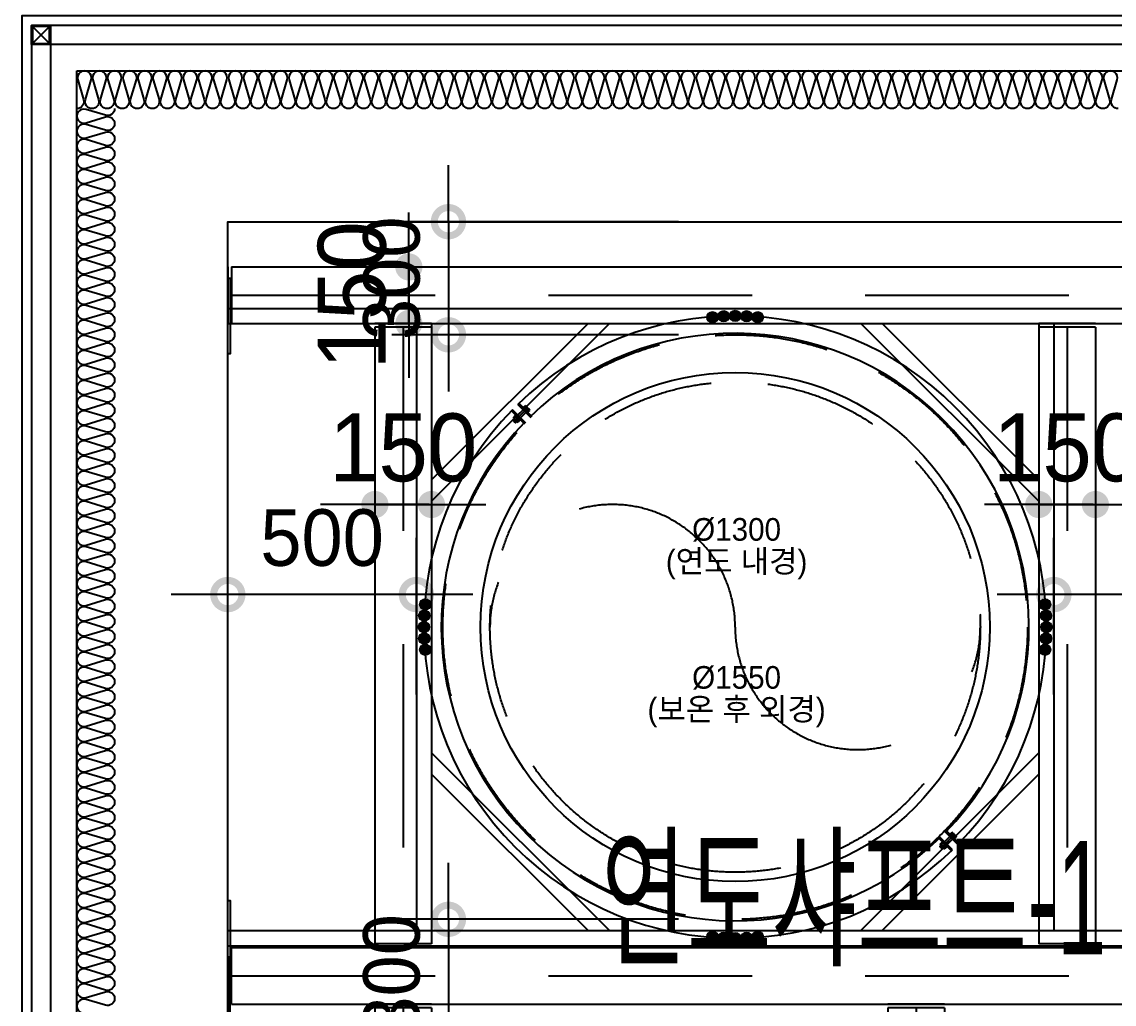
# Model space of a CAD drawing. Header units: millimetres. Extents: x 49504 to 178157, y 34455 to 150915.
# Drawn here: x 94608 to 97503, y 125630 to 128235 of the extents above; entities that cross this region are included whole.
import ezdxf
from ezdxf.enums import TextEntityAlignment as Align

# ---------------------------------------------------------------- set-up
doc = ezdxf.new("R2010")
doc.units = ezdxf.units.MM
doc.header["$LTSCALE"] = 300
for name, pattern in [('H1', [1.5, 1, -0.5]), ('HID', [2.8, 1.8, -1]), ('PASUN2', [3, 2, -1])]:
    doc.linetypes.add(name, pattern=pattern)
for name, color, linetype in [('6FIN', 6, 'Continuous'), ('8', 8, 'Continuous'), ('A-ETC-전기', 253, 'H1'), ('A-하지철물', 55, 'Continuous'), ('ISL', 251, 'Continuous'), ('SHEET', 6, 'Continuous'), ('XREF', 7, 'Continuous'), ('보(girder)', 7, 'HID'), ('복합판넬', 6, 'Continuous')]:
    doc.layers.add(name, color=color, linetype=linetype)
doc.layers.add('A-ETC-전기 NOPLOT', color=163, linetype='Continuous', plot=False)
doc.layers.add('NOPLOT-TEXT', color=41, linetype='Continuous', plot=False)
doc.styles.add('Gdim', font='Dotum.ttf')
doc.dimstyles.new('Gdim200', dxfattribs={"dimscale": 200, "dimtxt": 3, "dimasz": 1.2, "dimexe": 2, "dimexo": 3, "dimgap": 1, "dimtad": 1, "dimdsep": 46, "dimlunit": 6, "dimtxsty": 'Gdim', "dimblk1": '_CIDOT', "dimblk2": '_CIDOT', "dimsah": 1, "dimcen": 2.5, "dimdle": 2, "dimclrd": 1, "dimclre": 1, "dimclrt": 3, "dimazin": 2, "dimtfac": 1, "dimtix": 1, "dimtmove": 2, "dimatfit": 3, "dimldrblk": '_CIDOT', "dimfxl": 2, "dimtolj": 1, "dimtzin": 0, "dimarcsym": 0})
doc.dimstyles.new('Gdim300', dxfattribs={"dimscale": 300, "dimtxt": 3, "dimasz": 6, "dimexe": 1.5, "dimexo": 2, "dimgap": 1, "dimtad": 1, "dimdec": 0, "dimzin": 0, "dimdsep": 46, "dimlunit": 6, "dimtxsty": 'Gdim', "dimblk": 'DOTSMALL', "dimblk1": 'DOTSMALL', "dimblk2": 'DOTSMALL', "dimcen": 1.5, "dimdle": 1.5, "dimclrd": 1, "dimclre": 1, "dimclrt": 256, "dimazin": 0, "dimtfac": 1, "dimtdec": 0, "dimtix": 1, "dimtmove": 2, "dimatfit": 3, "dimldrblk": 'DOTSMALL', "dimfxl": 1, "dimtolj": 1, "dimtzin": 0, "dimlwd": -1, "dimlwe": -1, "dimarcsym": 0})

# ---------------------------------------------------------------- blocks, each defined once
blk = doc.blocks.new('*U14')
at = {"layer": '6FIN'}
blk.add_lwpolyline([(25.3, 50), (-24.7, 50), (-24.7, 0), (25.3, 0)], close=True, dxfattribs=at)
at = {"layer": 'SHEET', "color": 8}
for p, q in [((-22.2, 2.5), (22.8, 47.5)), ((22.8, 2.5), (-22.2, 47.5))]:
    blk.add_line(p, q, dxfattribs=at)
blk.add_lwpolyline([(22.3, 2.3), (-21.7, 2.3, -0.414214), (-22.4, 3), (-22.4, 47, -0.414214), (-21.7, 47.7), (22.3, 47.7, -0.414214), (23, 47), (23, 3, -0.414214)], format="xyb", close=True, dxfattribs=at)
blk = doc.blocks.new('_CIDOT')
at = {"color": 0, "linetype": 'ByBlock'}
blk.add_line((2, 0), (-1, 0), dxfattribs=at)
at = {"color": 0, "linetype": 'ByBlock', "const_width": 0.5}
blk.add_lwpolyline([(-0.25, 0, 1), (0.25, 0, 1)], format="xyb", close=True, dxfattribs=at)
blk = doc.blocks.new('*D48')
at = {"layer": 'Defpoints', "color": 155, "lineweight": -2, "transparency": 16777216}
for p, q in [((-2538.8, 297), (-2538.8, 369)), ((-2838.8, 225), (-2418.8, 225)), ((-2538.8, 75), (-2538.8, 225)), ((-2838.8, 75), (-2418.8, 75)), ((-2538.8, 3), (-2538.8, -69))]:
    blk.add_line(p, q, dxfattribs=at)
at = {"layer": 'Defpoints', "color": 0, "transparency": 16777216}
for p in [(-3018.8, 225), (-2538.8, 225), (-3018.8, 75)]:
    blk.add_point(p, dxfattribs=at)
at = {"layer": 'Defpoints', "color": 155, "lineweight": -2, "transparency": 16777216, "xscale": 71.99999999999994, "yscale": 71.99999999999994, "zscale": 71.99999999999994}
for p, rotation in [((-2538.8, 225), 270), ((-2538.8, 75), 90)]:
    blk.add_blockref('_CIDOT', p, dxfattribs=dict(at, rotation=rotation))
at = {"layer": 'Defpoints', "color": 155, "transparency": 16777216, "insert": (-2689, 150), "char_height": 180, "attachment_point": 5, "rotation": 90, "style": 'Gdim'}
blk.add_mtext('\\A1;150', dxfattribs=at)
blk = doc.blocks.new('*D49')
at = {"layer": 'Defpoints', "color": 155, "lineweight": -2, "transparency": 16777216}
for p, q in [((-2538.8, 297), (-2538.8, 369)), ((-2838.8, 225), (-2418.8, 225)), ((-2538.8, 75), (-2538.8, 225)), ((-2838.8, 75), (-2418.8, 75)), ((-2538.8, 3), (-2538.8, -69))]:
    blk.add_line(p, q, dxfattribs=at)
at = {"layer": 'Defpoints', "color": 0, "transparency": 16777216}
for p in [(-3018.8, 225), (-2538.8, 225), (-3018.8, 75)]:
    blk.add_point(p, dxfattribs=at)
at = {"layer": 'Defpoints', "color": 155, "lineweight": -2, "transparency": 16777216, "xscale": 71.99999999999994, "yscale": 71.99999999999994, "zscale": 71.99999999999994}
for p, rotation in [((-2538.8, 225), 270), ((-2538.8, 75), 90)]:
    blk.add_blockref('_CIDOT', p, dxfattribs=dict(at, rotation=rotation))
at = {"layer": 'Defpoints', "color": 155, "transparency": 16777216, "insert": (-2689, 150), "char_height": 180, "attachment_point": 5, "rotation": 90, "style": 'Gdim'}
blk.add_mtext('\\A1;150', dxfattribs=at)
blk = doc.blocks.new('*D50')
at = {"layer": 'Defpoints', "color": 155, "lineweight": -2, "transparency": 16777216}
for p, q in [((-2538.8, 297), (-2538.8, 369)), ((-2838.8, 225), (-2418.8, 225)), ((-2538.8, 75), (-2538.8, 225)), ((-2838.8, 75), (-2418.8, 75)), ((-2538.8, 3), (-2538.8, -69))]:
    blk.add_line(p, q, dxfattribs=at)
at = {"layer": 'Defpoints', "color": 0, "transparency": 16777216}
for p in [(-3018.8, 225), (-2538.8, 225), (-3018.8, 75)]:
    blk.add_point(p, dxfattribs=at)
at = {"layer": 'Defpoints', "color": 155, "lineweight": -2, "transparency": 16777216, "xscale": 71.99999999999994, "yscale": 71.99999999999994, "zscale": 71.99999999999994}
for p, rotation in [((-2538.8, 225), 270), ((-2538.8, 75), 90)]:
    blk.add_blockref('_CIDOT', p, dxfattribs=dict(at, rotation=rotation))
at = {"layer": 'Defpoints', "color": 155, "transparency": 16777216, "insert": (-2689, 150), "char_height": 180, "attachment_point": 5, "rotation": 90, "style": 'Gdim'}
blk.add_mtext('\\A1;150', dxfattribs=at)
blk = doc.blocks.new('_DotSmall')
at = {"color": 0, "linetype": 'ByBlock', "const_width": 0.5}
blk.add_lwpolyline([(-0.0625, 0, 1), (0.0625, 0, 1)], format="xyb", close=True, dxfattribs=at)
blk = doc.blocks.new('*D70')
at = {"layer": 'A-ETC-전기 NOPLOT', "color": 1, "transparency": 16777216}
for p, q in [((95738.5, 125855), (95738.5, 126005)), ((96348.6, 125855), (95588.5, 125855)), ((95738.5, 125855), (95738.5, 125555)), ((96653.6, 125555), (95588.5, 125555)), ((95738.5, 125555), (95738.5, 125405))]:
    blk.add_line(p, q, dxfattribs=at)
at = {"layer": 'Defpoints', "color": 0, "transparency": 16777216}
for p in [(96498.6, 125855), (95738.5, 125555), (96803.6, 125555)]:
    blk.add_point(p, dxfattribs=at)
at = {"layer": 'A-ETC-전기 NOPLOT', "color": 1, "transparency": 16777216, "xscale": 150, "yscale": 150, "zscale": 150}
for p, rotation in [((95738.5, 125855), 270), ((95738.5, 125555), 90)]:
    blk.add_blockref('_DotSmall', p, dxfattribs=dict(at, rotation=rotation))
at = {"layer": 'A-ETC-전기 NOPLOT', "transparency": 16777216, "insert": (95588.4, 125705), "char_height": 150, "attachment_point": 5, "rotation": 90, "style": 'Gdim'}
blk.add_mtext('\\A1;300', dxfattribs=at)
blk = doc.blocks.new('*D68')
at = {"layer": 'A-ETC-전기 NOPLOT', "color": 1, "transparency": 16777216}
for p, q in [((95738.5, 127705), (95738.5, 127855)), ((96348.6, 127705), (95588.5, 127705)), ((95738.5, 127705), (95738.5, 127405)), ((96348.6, 127405), (95588.5, 127405)), ((95738.5, 127405), (95738.5, 127255))]:
    blk.add_line(p, q, dxfattribs=at)
at = {"layer": 'Defpoints', "color": 0, "transparency": 16777216}
for p in [(96498.6, 127705), (95738.5, 127405), (96498.6, 127405)]:
    blk.add_point(p, dxfattribs=at)
at = {"layer": 'A-ETC-전기 NOPLOT', "color": 1, "transparency": 16777216, "xscale": 150, "yscale": 150, "zscale": 150}
for p, rotation in [((95738.5, 127705), 270), ((95738.5, 127405), 90)]:
    blk.add_blockref('_DotSmall', p, dxfattribs=dict(at, rotation=rotation))
at = {"layer": 'A-ETC-전기 NOPLOT', "transparency": 16777216, "insert": (95588.4, 127555), "char_height": 150, "attachment_point": 5, "rotation": 90, "style": 'Gdim'}
blk.add_mtext('\\A1;300', dxfattribs=at)
blk = doc.blocks.new('*D67')
at = {"layer": 'A-ETC-전기 NOPLOT', "color": 1, "transparency": 16777216}
for p, q in [((95153.6, 126451.1), (95153.6, 126866.2)), ((95653.6, 126451.1), (95653.6, 126866.2)), ((95803.6, 126716.2), (95003.6, 126716.2))]:
    blk.add_line(p, q, dxfattribs=at)
at = {"layer": 'Defpoints', "color": 0, "transparency": 16777216}
for p in [(95153.6, 126716.2), (95153.6, 126301.1), (95653.6, 126301.1)]:
    blk.add_point(p, dxfattribs=at)
at = {"layer": 'A-ETC-전기 NOPLOT', "color": 1, "transparency": 16777216, "xscale": 150, "yscale": 150, "zscale": 150, "rotation": 180}
blk.add_blockref('_DotSmall', (95153.6, 126716.2), dxfattribs=at)
at = {"layer": 'A-ETC-전기 NOPLOT', "color": 1, "transparency": 16777216, "xscale": 150, "yscale": 150, "zscale": 150}
blk.add_blockref('_DotSmall', (95653.6, 126716.2), dxfattribs=at)
at = {"layer": 'A-ETC-전기 NOPLOT', "transparency": 16777216, "insert": (95403.6, 126866.3), "char_height": 150, "attachment_point": 5, "style": 'Gdim'}
blk.add_mtext('\\A1;500', dxfattribs=at)
blk = doc.blocks.new('*D64')
at = {"layer": 'A-ETC-전기 NOPLOT', "color": 1, "transparency": 16777216}
for p, q in [((97343.6, 126451.1), (97343.6, 126866.2)), ((98453.6, 126451.1), (98453.6, 126866.2)), ((98603.6, 126716.2), (97193.6, 126716.2))]:
    blk.add_line(p, q, dxfattribs=at)
at = {"layer": 'Defpoints', "color": 0, "transparency": 16777216}
for p in [(97343.6, 126716.2), (97343.6, 126301.1), (98453.6, 126301.1)]:
    blk.add_point(p, dxfattribs=at)
at = {"layer": 'A-ETC-전기 NOPLOT', "color": 1, "transparency": 16777216, "xscale": 150, "yscale": 150, "zscale": 150, "rotation": 180}
blk.add_blockref('_DotSmall', (97343.6, 126716.2), dxfattribs=at)
at = {"layer": 'A-ETC-전기 NOPLOT', "color": 1, "transparency": 16777216, "xscale": 150, "yscale": 150, "zscale": 150}
blk.add_blockref('_DotSmall', (98453.6, 126716.2), dxfattribs=at)
at = {"layer": 'A-ETC-전기 NOPLOT', "transparency": 16777216, "insert": (97898.6, 126880.7), "char_height": 150, "attachment_point": 5, "style": 'Gdim'}
blk.add_mtext('\\A1;1,110', dxfattribs=at)
blk = doc.blocks.new('*U36')
at = {"layer": '8', "color": 4, "ltscale": 4}
for p, q in [((-3008.848, 225), (271.152, 225)), ((-3008.848, 75), (271.152, 75))]:
    blk.add_line(p, q, dxfattribs=at)
at = {"layer": '8', "ltscale": 4}
blk.add_line((-3008.848, 225), (-3008.848, 75), dxfattribs=at)
at = {"layer": '8', "linetype": 'HID'}
blk.add_line((-3008.848, 150), (271.152, 150), dxfattribs=at)
at = {"layer": 'Defpoints', "ltscale": 4}
blk.add_line((-3018.848, 225), (-3018.848, 75), dxfattribs=at)
at = {"layer": 'Defpoints'}
dim = blk.add_linear_dim(base=(-2538.848, 225), p1=(-3018.848, 75), p2=(-3018.848, 225), angle=90, dimstyle='Gdim200', override={"dimscale": 60, "dimtxsty": 'Gdim', "dimclrd": 155, "dimclre": 155, "dimclrt": 155}, dxfattribs=at)
dim.commit()
dim.dimension.update_dxf_attribs({"geometry": '*D48', "text_midpoint": (-2688.971, 150)})
blk = doc.blocks.new('*U37')
at = {"layer": '8', "color": 4, "ltscale": 4}
for p, q in [((-3008.848, 225), (-1373.848, 225)), ((-3008.848, 75), (-1373.848, 75))]:
    blk.add_line(p, q, dxfattribs=at)
at = {"layer": '8', "ltscale": 4}
for p, q in [((-3008.848, 225), (-3008.848, 75)), ((-1373.848, 225), (-1373.848, 75))]:
    blk.add_line(p, q, dxfattribs=at)
at = {"layer": '8', "linetype": 'HID'}
blk.add_line((-3008.848, 150), (-1373.848, 150), dxfattribs=at)
at = {"layer": 'Defpoints', "ltscale": 4}
for p, q in [((-3018.848, 225), (-3018.848, 75)), ((-1363.848, 225), (-1363.848, 75))]:
    blk.add_line(p, q, dxfattribs=at)
at = {"layer": 'Defpoints'}
dim = blk.add_linear_dim(base=(-2538.848, 225), p1=(-3018.848, 75), p2=(-3018.848, 225), angle=90, dimstyle='Gdim200', override={"dimscale": 60, "dimtxsty": 'Gdim', "dimclrd": 155, "dimclre": 155, "dimclrt": 155}, dxfattribs=at)
dim.commit()
dim.dimension.update_dxf_attribs({"geometry": '*D49', "text_midpoint": (-2688.971, 150)})
blk = doc.blocks.new('*U38')
at = {"layer": '8', "color": 4, "ltscale": 4}
for p, q in [((-3008.848, 225), (-1773.848, 225)), ((-3008.848, 75), (-1773.848, 75))]:
    blk.add_line(p, q, dxfattribs=at)
at = {"layer": '8', "ltscale": 4}
for p, q in [((-3008.848, 225), (-3008.848, 75)), ((-1773.848, 225), (-1773.848, 75))]:
    blk.add_line(p, q, dxfattribs=at)
at = {"layer": '8', "linetype": 'HID'}
blk.add_line((-3008.848, 150), (-1773.848, 150), dxfattribs=at)
at = {"layer": 'Defpoints', "ltscale": 4}
for p, q in [((-3018.848, 225), (-3018.848, 75)), ((-1763.848, 225), (-1763.848, 75))]:
    blk.add_line(p, q, dxfattribs=at)
at = {"layer": 'Defpoints'}
dim = blk.add_linear_dim(base=(-2538.848, 225), p1=(-3018.848, 75), p2=(-3018.848, 225), angle=90, dimstyle='Gdim200', override={"dimscale": 60, "dimtxsty": 'Gdim', "dimclrd": 155, "dimclre": 155, "dimclrt": 155}, dxfattribs=at)
dim.commit()
dim.dimension.update_dxf_attribs({"geometry": '*D50', "text_midpoint": (-2688.971, 150)})

msp = doc.modelspace()

# ---------------------------------------------------------------- hatches: boundary and pattern name
at = {"layer": 'A-ETC-전기 NOPLOT', "lineweight": 5}
h = msp.add_hatch(color=256, dxfattribs=at)
edge = h.paths.add_edge_path()
edge.add_arc((96438.5, 127451.6), 15, 270, 630)
h = msp.add_hatch(color=256, dxfattribs=at)
edge = h.paths.add_edge_path()
edge.add_arc((96468.2, 127454.1), 15, 270, 630)
h = msp.add_hatch(color=256, dxfattribs=at)
edge = h.paths.add_edge_path()
edge.add_arc((96498.6, 127455), 15, 270, 630)
h = msp.add_hatch(color=256, dxfattribs=at)
edge = h.paths.add_edge_path()
edge.add_arc((96528.9, 127454.1), 15, -90, 270, ccw=False)
h = msp.add_hatch(color=256, dxfattribs=at)
edge = h.paths.add_edge_path()
edge.add_arc((96558.6, 127451.6), 15, -90, 270, ccw=False)
h = msp.add_hatch(color=256, dxfattribs=at)
edge = h.paths.add_edge_path()
edge.add_arc((95677, 126690.1), 15, 0, 360, ccw=False)
h = msp.add_hatch(color=256, dxfattribs=at)
edge = h.paths.add_edge_path()
edge.add_arc((97320.1, 126690.1), 15, 180, 540)
h = msp.add_hatch(color=256, dxfattribs=at)
edge = h.paths.add_edge_path()
edge.add_arc((95674.4, 126660.4), 15, 0, 360, ccw=False)
h = msp.add_hatch(color=256, dxfattribs=at)
edge = h.paths.add_edge_path()
edge.add_arc((97322.7, 126660.4), 15, 180, 540)
h = msp.add_hatch(color=256, dxfattribs=at)
edge = h.paths.add_edge_path()
edge.add_arc((95673.6, 126630), 15, 0, 360, ccw=False)
h = msp.add_hatch(color=256, dxfattribs=at)
edge = h.paths.add_edge_path()
edge.add_arc((97323.6, 126630), 15, 180, 540)
h = msp.add_hatch(color=256, dxfattribs=at)
edge = h.paths.add_edge_path()
edge.add_arc((95674.4, 126599.7), 15, 0, 360)
h = msp.add_hatch(color=256, dxfattribs=at)
edge = h.paths.add_edge_path()
edge.add_arc((97322.7, 126599.7), 15, -180, 180, ccw=False)
h = msp.add_hatch(color=256, dxfattribs=at)
edge = h.paths.add_edge_path()
edge.add_arc((95677, 126570), 15, 0, 360)
h = msp.add_hatch(color=256, dxfattribs=at)
edge = h.paths.add_edge_path()
edge.add_arc((97320.1, 126570), 15, -180, 180, ccw=False)
h = msp.add_hatch(color=256, dxfattribs=at)
edge = h.paths.add_edge_path()
edge.add_arc((96438.5, 125808.5), 15, -270, 90, ccw=False)
h = msp.add_hatch(color=256, dxfattribs=at)
edge = h.paths.add_edge_path()
edge.add_arc((96558.6, 125808.5), 15, 90, 450)
h = msp.add_hatch(color=256, dxfattribs=at)
edge = h.paths.add_edge_path()
edge.add_arc((96468.2, 125805.9), 15, -270, 90, ccw=False)
h = msp.add_hatch(color=256, dxfattribs=at)
edge = h.paths.add_edge_path()
edge.add_arc((96498.6, 125805), 15, -270, 90, ccw=False)
h = msp.add_hatch(color=256, dxfattribs=at)
edge = h.paths.add_edge_path()
edge.add_arc((96528.9, 125805.9), 15, 90, 450)

# ---------------------------------------------------------------- linework, layer by layer
at = {"layer": 'A-ETC-전기'}
for radius in [775, 650]:
    msp.add_circle((96498.6, 126630), radius, dxfattribs=at)
at = {"layer": 'A-ETC-전기 NOPLOT'}
for p, q in [((95153.6, 127475), (98453.6, 127475)), ((95153.6, 127435), (98453.6, 127435)), ((95653.6, 127435), (95653.6, 125825)), ((95693.6, 127435), (95693.6, 125825)), ((95693.6, 126963.5), (96165.1, 127435)), ((95693.6, 127020), (96108.6, 127435)), ((97303.6, 126963.5), (96832, 127435)), ((97303.6, 127020), (96888.6, 127435)), ((97303.6, 127435), (97303.6, 125825)), ((97343.6, 127435), (97343.6, 125825)), ((95957.7, 127185.1), (95922.3, 127220.5)), ((95957.7, 127185.1), (95922.3, 127220.5)), ((95941.8, 127216.8), (95937.7, 127212.8)), ((95937.7, 127212.8), (95950, 127200.5)), ((95940.8, 127209.7), (95944.8, 127213.7)), ((95943.9, 127215.8), (95953, 127206.7)), ((95943.5, 127170.9), (95908.1, 127206.3)), ((95943.5, 127170.9), (95908.1, 127206.3)), ((95910.9, 127185.9), (95915.8, 127190.9)), ((95911.7, 127183.7), (95920.9, 127174.5)), ((95948.7, 127211.5), (95913.3, 127176.1)), ((95913.9, 127182.8), (95918.9, 127187.8)), ((95915.8, 127190.9), (95928, 127178.6)), ((95919.5, 127189.3), (95918.4, 127188.3)), ((95936.4, 127206.3), (95922.3, 127192.2)), ((95929.4, 127185.1), (95943.5, 127199.2)), ((95940.3, 127210.2), (95939.3, 127209.1)), ((95946.3, 127202.1), (95947.4, 127203.1)), ((95946.9, 127203.6), (95950.9, 127207.6)), ((95950, 127200.5), (95954, 127204.6)), ((95912.7, 127182.6), (95910.1, 127180)), ((95913.4, 127181.9), (95910.1, 127178.6)), ((95910.1, 127180), (95910.1, 127178.6)), ((95910.1, 127180), (95917.2, 127172.9)), ((95910.1, 127178.6), (95915.7, 127172.9)), ((95919.1, 127176.3), (95915.7, 127172.9)), ((95915.7, 127172.9), (95917.2, 127172.9)), ((95917.2, 127172.9), (95919.8, 127175.5)), ((95920, 127176.7), (95925, 127181.7)), ((95928, 127178.6), (95923.1, 127173.7)), ((95925.5, 127181.2), (95926.5, 127182.3)), ((95693.6, 126296.6), (96165.1, 125825)), ((97303.6, 126296.6), (96832, 125825)), ((95693.6, 126240), (96108.6, 125825)), ((97303.6, 126240), (96888.6, 125825)), ((97089, 126053.7), (97053.6, 126089.1)), ((97073.1, 126085.5), (97069.1, 126081.5)), ((97075.2, 126084.5), (97084.4, 126075.3)), ((97074.9, 126039.6), (97039.5, 126075)), ((97042.2, 126054.6), (97047.1, 126059.5)), ((97080, 126080.2), (97044.6, 126044.8)), ((97045.2, 126051.5), (97050.2, 126056.5)), ((97047.1, 126059.5), (97059.4, 126047.3)), ((97050.8, 126058), (97049.7, 126057)), ((97067.7, 126075), (97053.6, 126060.8)), ((97060.7, 126053.8), (97074.8, 126067.9)), ((97069.1, 126081.5), (97081.3, 126069.2)), ((97071.6, 126078.9), (97070.6, 126077.8)), ((97072.1, 126078.4), (97076.1, 126082.4)), ((97077.6, 126070.7), (97078.7, 126071.8)), ((97078.2, 126072.3), (97082.3, 126076.3)), ((97081.3, 126069.2), (97085.3, 126073.2)), ((97044.1, 126051.3), (97041.4, 126048.6)), ((97044.8, 126050.6), (97041.4, 126047.2)), ((97041.4, 126048.6), (97041.4, 126047.2)), ((97041.4, 126048.6), (97048.5, 126041.6)), ((97041.4, 126047.2), (97047.1, 126041.6)), ((97043, 126052.3), (97052.2, 126043.2)), ((97050.4, 126044.9), (97047.1, 126041.6)), ((97047.1, 126041.6), (97048.5, 126041.6)), ((97048.5, 126041.6), (97051.1, 126044.2)), ((97051.4, 126045.4), (97056.3, 126050.4)), ((97059.4, 126047.3), (97054.4, 126042.3)), ((97056.8, 126049.9), (97057.8, 126050.9)), ((95153.6, 125825), (98453.6, 125825)), ((95153.6, 125785), (98453.6, 125785))]:
    msp.add_line(p, q, dxfattribs=at)
at = {"layer": 'A-ETC-전기 NOPLOT', "linetype": 'ByBlock'}
for p, q in [((95957.6, 127185.1), (95922.3, 127220.4)), ((95960.5, 127187.9), (95925.1, 127223.3)), ((95940.7, 127168.1), (95905.3, 127203.5)), ((95943.5, 127171), (95908.1, 127206.4)), ((97089, 126053.8), (97053.6, 126089.1)), ((97091.8, 126056.6), (97056.4, 126092)), ((97072, 126036.8), (97036.6, 126072.2)), ((97074.8, 126039.6), (97039.4, 126075))]:
    msp.add_line(p, q, dxfattribs=at)
at = {"layer": 'A-ETC-전기 NOPLOT', "elevation": 0}
for points in [[(95153.6, 124105), (95153.6, 127705), (98453.6, 127705), (98453.6, 124105)], [(95153.6, 127555), (95159.6, 127555), (95159.6, 127355), (95153.6, 127355)], [(95153.6, 125905), (95159.6, 125905), (95159.6, 125715), (95153.6, 125715)], [(95153.6, 125505), (95159.6, 125505), (95159.6, 125755), (95153.6, 125755)]]:
    msp.add_lwpolyline(points, close=True, dxfattribs=at)
at = {"layer": 'A-ETC-전기 NOPLOT', "lineweight": 5}
for centre in [(96438.5, 127451.6), (96468.2, 127454.1), (96498.6, 127455), (96528.9, 127454.1), (96558.6, 127451.6), (95677, 126690.1), (97320.1, 126690.1), (95674.4, 126660.4), (97322.7, 126660.4), (95673.6, 126630), (97323.6, 126630), (95674.4, 126599.7), (97322.7, 126599.7), (95677, 126570), (97320.1, 126570), (96438.5, 125808.5), (96558.6, 125808.5), (96468.2, 125805.9), (96498.6, 125805), (96528.9, 125805.9)]:
    msp.add_circle(centre, 15, dxfattribs=at)
at = {"layer": 'A-ETC-전기 NOPLOT'}
msp.add_circle((96498.6, 126630), 675, dxfattribs=at)
for centre, radius, start, end in [((96498.6, 126630), 825, 315.6945, 134.3055), ((96498.6, 126630), 779, 315.7355, 134.2645), ((95941.5, 127213.5), 3.28, 3.8153, 86.1847), ((95940, 127202.8), 11.9, 23.7207, 66.2793), ((96498.6, 126630), 825, 135.6945, 314.3055), ((95913.7, 127185.7), 2.84, 175.3657, 274.6343), ((95950.7, 127204.3), 3.28, 3.8153, 86.1847), ((96498.6, 126630), 779, 135.7355, 314.2645), ((95923.2, 127186.1), 9.85, 198.9624, 251.0376), ((95922.9, 127176.5), 2.84, 175.3657, 274.6343), ((97072.9, 126082.2), 3.28, 3.8153, 86.1847), ((97045, 126054.4), 2.84, 175.3657, 274.6343), ((97071.3, 126071.5), 11.9, 23.7207, 66.2793), ((97082, 126073), 3.28, 3.8153, 86.1847), ((97054.6, 126054.7), 9.85, 198.9624, 251.0376), ((97054.2, 126045.2), 2.84, 175.3657, 274.6343)]:
    msp.add_arc(centre, radius, start, end, dxfattribs=at)
at = {"layer": 'A-ETC-전기 NOPLOT', "linetype": 'PASUN2'}
for centre, start, end in [((96173.6, 126630), 0, 180), ((96823.6, 126630), 180, 0)]:
    msp.add_arc(centre, 325, start, end, dxfattribs=at)
at = {"layer": 'A-하지철물', "elevation": 0}
for points in [[(98973.6, 123585), (98973.6, 128225), (94633.6, 128225), (94633.6, 123585)], [(98923.6, 123635), (98923.6, 128175), (94683.6, 128175), (94683.6, 123635)]]:
    msp.add_lwpolyline(points, close=True, dxfattribs=at)
at = {"layer": 'ISL', "elevation": 0}
msp.add_lwpolyline([(94753.6, 128105), (98853.6, 128105), (98853.6, 123705), (94753.6, 123705)], close=True, dxfattribs=at)
for points in [[(97513.6, 128005, -0.509267), (97495.9, 128029.3), (97511.2, 128080.8, 1.372593), (97475.9, 128080.8), (97491.2, 128029.3, -0.509267), (97473.6, 128005, -0.509267), (97455.9, 128029.3), (97471.2, 128080.8, 1.372593), (97435.9, 128080.8), (97451.2, 128029.3, -0.509267), (97433.6, 128005, -0.509267), (97415.9, 128029.3), (97431.2, 128080.8, 1.372593), (97395.9, 128080.8), (97411.2, 128029.3, -0.509267), (97393.6, 128005, -0.509267), (97375.9, 128029.3), (97391.2, 128080.8, 1.372593), (97355.9, 128080.8), (97371.2, 128029.3, -0.509267), (97353.6, 128005, -0.509267), (97335.9, 128029.3), (97351.2, 128080.8, 1.372593), (97315.9, 128080.8), (97331.2, 128029.3, -0.509267), (97313.6, 128005, -0.509267), (97295.9, 128029.3), (97311.2, 128080.8, 1.372593), (97275.9, 128080.8), (97291.2, 128029.3, -0.509267), (97273.6, 128005, -0.509267), (97255.9, 128029.3), (97271.2, 128080.8, 1.372593), (97235.9, 128080.8), (97251.2, 128029.3, -0.509267), (97233.6, 128005, -0.509267), (97215.9, 128029.3), (97231.2, 128080.8, 1.372593), (97195.9, 128080.8), (97211.2, 128029.3, -0.509267), (97193.6, 128005, -0.509267), (97175.9, 128029.3), (97191.2, 128080.8, 1.372593), (97155.9, 128080.8), (97171.2, 128029.3, -0.509267), (97153.6, 128005, -0.509267), (97135.9, 128029.3), (97151.2, 128080.8, 1.372593), (97115.9, 128080.8), (97131.2, 128029.3, -0.509267), (97113.6, 128005, -0.509267), (97095.9, 128029.3), (97111.2, 128080.8, 1.372593), (97075.9, 128080.8), (97091.2, 128029.3, -0.509267), (97073.6, 128005, -0.509267), (97055.9, 128029.3), (97071.2, 128080.8, 1.372593), (97035.9, 128080.8), (97051.2, 128029.3, -0.509267), (97033.6, 128005, -0.509267), (97015.9, 128029.3), (97031.2, 128080.8, 1.372593), (96995.9, 128080.8), (97011.2, 128029.3, -0.509267), (96993.6, 128005, -0.509267), (96975.9, 128029.3), (96991.2, 128080.8, 1.372593), (96955.9, 128080.8), (96971.2, 128029.3, -0.509267), (96953.6, 128005, -0.509267), (96935.9, 128029.3), (96951.2, 128080.8, 1.372593), (96915.9, 128080.8), (96931.2, 128029.3, -0.509267), (96913.6, 128005, -0.509267), (96895.9, 128029.3), (96911.2, 128080.8, 1.372593), (96875.9, 128080.8), (96891.2, 128029.3, -0.509267), (96873.6, 128005, -0.509267), (96855.9, 128029.3), (96871.2, 128080.8, 1.372593), (96835.9, 128080.8), (96851.2, 128029.3, -0.509267), (96833.6, 128005, -0.509267), (96815.9, 128029.3), (96831.2, 128080.8, 1.372593), (96795.9, 128080.8), (96811.2, 128029.3, -0.509267), (96793.6, 128005, -0.509267), (96775.9, 128029.3), (96791.2, 128080.8, 1.372593), (96755.9, 128080.8), (96771.2, 128029.3, -0.509267), (96753.6, 128005, -0.509267), (96735.9, 128029.3), (96751.2, 128080.8, 1.372593), (96715.9, 128080.8), (96731.2, 128029.3, -0.509267), (96713.6, 128005, -0.509267), (96695.9, 128029.3), (96711.2, 128080.8, 1.372593), (96675.9, 128080.8), (96691.2, 128029.3, -0.509267), (96673.6, 128005, -0.509267), (96655.9, 128029.3), (96671.2, 128080.8, 1.372593), (96635.9, 128080.8), (96651.2, 128029.3, -0.509267), (96633.6, 128005, -0.509267), (96615.9, 128029.3), (96631.2, 128080.8, 1.372593), (96595.9, 128080.8), (96611.2, 128029.3, -0.509267), (96593.6, 128005, -0.509267), (96575.9, 128029.3), (96591.2, 128080.8, 1.372593), (96555.9, 128080.8), (96571.2, 128029.3, -0.509267), (96553.6, 128005, -0.509267), (96535.9, 128029.3), (96551.2, 128080.8, 1.372593), (96515.9, 128080.8), (96531.2, 128029.3, -0.509267), (96513.6, 128005, -0.509267), (96495.9, 128029.3), (96511.2, 128080.8, 1.372593), (96475.9, 128080.8), (96491.2, 128029.3, -0.509267), (96473.6, 128005, -0.509267), (96455.9, 128029.3), (96471.2, 128080.8, 1.372593), (96435.9, 128080.8), (96451.2, 128029.3, -0.509267), (96433.6, 128005, -0.509267), (96415.9, 128029.3), (96431.2, 128080.8, 1.372593), (96395.9, 128080.8), (96411.2, 128029.3, -0.509267), (96393.6, 128005, -0.509267), (96375.9, 128029.3), (96391.2, 128080.8, 1.372593), (96355.9, 128080.8), (96371.2, 128029.3, -0.509267), (96353.6, 128005, -0.509267), (96335.9, 128029.3), (96351.2, 128080.8, 1.372593), (96315.9, 128080.8), (96331.2, 128029.3, -0.509267), (96313.6, 128005, -0.509267), (96295.9, 128029.3), (96311.2, 128080.8, 1.372593), (96275.9, 128080.8), (96291.2, 128029.3, -0.509267), (96273.6, 128005, -0.509267), (96255.9, 128029.3), (96271.2, 128080.8, 1.372593), (96235.9, 128080.8), (96251.2, 128029.3, -0.509267), (96233.6, 128005, -0.509267), (96215.9, 128029.3), (96231.2, 128080.8, 1.372593), (96195.9, 128080.8), (96211.2, 128029.3, -0.509267), (96193.6, 128005, -0.509267), (96175.9, 128029.3), (96191.2, 128080.8, 1.372593), (96155.9, 128080.8), (96171.2, 128029.3, -0.509267), (96153.6, 128005, -0.509267), (96135.9, 128029.3), (96151.2, 128080.8, 1.372593), (96115.9, 128080.8), (96131.2, 128029.3, -0.509267), (96113.6, 128005, -0.509267), (96095.9, 128029.3), (96111.2, 128080.8, 1.372593), (96075.9, 128080.8), (96091.2, 128029.3, -0.509267), (96073.6, 128005, -0.509267), (96055.9, 128029.3), (96071.2, 128080.8, 1.372593), (96035.9, 128080.8), (96051.2, 128029.3, -0.509267), (96033.6, 128005, -0.509267), (96015.9, 128029.3), (96031.2, 128080.8, 1.372593), (95995.9, 128080.8), (96011.2, 128029.3, -0.509267), (95993.6, 128005, -0.509267), (95975.9, 128029.3), (95991.2, 128080.8, 1.372593), (95955.9, 128080.8), (95971.2, 128029.3, -0.509267), (95953.6, 128005, -0.509267), (95935.9, 128029.3), (95951.2, 128080.8, 1.372593), (95915.9, 128080.8), (95931.2, 128029.3, -0.509267), (95913.6, 128005, -0.509267), (95895.9, 128029.3), (95911.2, 128080.8, 1.372593), (95875.9, 128080.8), (95891.2, 128029.3, -0.509267), (95873.6, 128005, -0.509267), (95855.9, 128029.3), (95871.2, 128080.8, 1.372593), (95835.9, 128080.8), (95851.2, 128029.3, -0.509267), (95833.6, 128005, -0.509267), (95815.9, 128029.3), (95831.2, 128080.8, 1.372593), (95795.9, 128080.8), (95811.2, 128029.3, -0.509267), (95793.6, 128005, -0.509267), (95775.9, 128029.3), (95791.2, 128080.8, 1.372593), (95755.9, 128080.8), (95771.2, 128029.3, -0.509267), (95753.6, 128005, -0.509267), (95735.9, 128029.3), (95751.2, 128080.8, 1.372593), (95715.9, 128080.8), (95731.2, 128029.3, -0.509267), (95713.6, 128005, -0.509267), (95695.9, 128029.3), (95711.2, 128080.8, 1.372593), (95675.9, 128080.8), (95691.2, 128029.3, -0.509267), (95673.6, 128005, -0.509267), (95655.9, 128029.3), (95671.2, 128080.8, 1.372593), (95635.9, 128080.8), (95651.2, 128029.3, -0.509267), (95633.6, 128005, -0.509267), (95615.9, 128029.3), (95631.2, 128080.8, 1.372593), (95595.9, 128080.8), (95611.2, 128029.3, -0.509267), (95593.6, 128005, -0.509267), (95575.9, 128029.3), (95591.2, 128080.8, 1.372593), (95555.9, 128080.8), (95571.2, 128029.3, -0.509267), (95553.6, 128005, -0.509267), (95535.9, 128029.3), (95551.2, 128080.8, 1.372593), (95515.9, 128080.8), (95531.2, 128029.3, -0.509267), (95513.6, 128005, -0.509267), (95495.9, 128029.3), (95511.2, 128080.8, 1.372593), (95475.9, 128080.8), (95491.2, 128029.3, -0.509267), (95473.6, 128005, -0.509267), (95455.9, 128029.3), (95471.2, 128080.8, 1.372593), (95435.9, 128080.8), (95451.2, 128029.3, -0.509267), (95433.6, 128005, -0.509267), (95415.9, 128029.3), (95431.2, 128080.8, 1.372593), (95395.9, 128080.8), (95411.2, 128029.3, -0.509267), (95393.6, 128005, -0.509267), (95375.9, 128029.3), (95391.2, 128080.8, 1.372593), (95355.9, 128080.8), (95371.2, 128029.3, -0.509267), (95353.6, 128005, -0.509267), (95335.9, 128029.3), (95351.2, 128080.8, 1.372593), (95315.9, 128080.8), (95331.2, 128029.3, -0.509267), (95313.6, 128005, -0.509267), (95295.9, 128029.3), (95311.2, 128080.8, 1.372593), (95275.9, 128080.8), (95291.2, 128029.3, -0.509267), (95273.6, 128005, -0.509267), (95255.9, 128029.3), (95271.2, 128080.8, 1.372593), (95235.9, 128080.8), (95251.2, 128029.3, -0.509267), (95233.6, 128005, -0.509267), (95215.9, 128029.3), (95231.2, 128080.8, 1.372593), (95195.9, 128080.8), (95211.2, 128029.3, -0.509267), (95193.6, 128005, -0.509267), (95175.9, 128029.3), (95191.2, 128080.8, 1.372593), (95155.9, 128080.8), (95171.2, 128029.3, -0.509267), (95153.6, 128005, -0.509267), (95135.9, 128029.3), (95151.2, 128080.8, 1.372593), (95115.9, 128080.8), (95131.2, 128029.3, -0.509267), (95113.6, 128005, -0.509267), (95095.9, 128029.3), (95111.2, 128080.8, 1.372593), (95075.9, 128080.8), (95091.2, 128029.3, -0.509267), (95073.6, 128005, -0.509267), (95055.9, 128029.3), (95071.2, 128080.8, 1.372593), (95035.9, 128080.8), (95051.2, 128029.3, -0.509267), (95033.6, 128005, -0.509267), (95015.9, 128029.3), (95031.2, 128080.8, 1.372593), (94995.9, 128080.8), (95011.2, 128029.3, -0.509267), (94993.6, 128005, -0.509267), (94975.9, 128029.3), (94991.2, 128080.8, 1.372593), (94955.9, 128080.8), (94971.2, 128029.3, -0.509267), (94953.6, 128005, -0.509267), (94935.9, 128029.3), (94951.2, 128080.8, 1.372593), (94915.9, 128080.8), (94931.2, 128029.3, -0.509267), (94913.6, 128005, -0.509267), (94895.9, 128029.3), (94911.2, 128080.8, 1.372593), (94875.9, 128080.8), (94891.2, 128029.3, -0.509267), (94873.6, 128005, -0.509267), (94855.9, 128029.3), (94871.2, 128080.8, 1.372593), (94835.9, 128080.8), (94851.2, 128029.3, -0.509267), (94833.6, 128005, -0.509267), (94815.9, 128029.3), (94831.2, 128080.8, 1.372593), (94795.9, 128080.8), (94811.2, 128029.3, -0.509267), (94793.6, 128005, -0.509267), (94775.9, 128029.3), (94791.2, 128080.8, 1.372593), (94755.9, 128080.8), (94771.2, 128029.3, -0.508927), (94753.6, 128005, -0.508927)], [(94853.6, 128005, -0.509267), (94829.3, 127987.3), (94777.8, 128002.7, 1.372593), (94777.8, 127967.3), (94829.3, 127982.7, -0.509267), (94853.6, 127965, -0.509267), (94829.3, 127947.3), (94777.8, 127962.7, 1.372593), (94777.8, 127927.3), (94829.3, 127942.7, -0.509267), (94853.6, 127925, -0.509267), (94829.3, 127907.3), (94777.8, 127922.7, 1.372593), (94777.8, 127887.3), (94829.3, 127902.7, -0.509267), (94853.6, 127885, -0.509267), (94829.3, 127867.3), (94777.8, 127882.7, 1.372593), (94777.8, 127847.3), (94829.3, 127862.7, -0.509267), (94853.6, 127845, -0.509267), (94829.3, 127827.3), (94777.8, 127842.7, 1.372593), (94777.8, 127807.3), (94829.3, 127822.7, -0.509267), (94853.6, 127805, -0.509267), (94829.3, 127787.3), (94777.8, 127802.7, 1.372593), (94777.8, 127767.3), (94829.3, 127782.7, -0.509267), (94853.6, 127765, -0.509267), (94829.3, 127747.3), (94777.8, 127762.7, 1.372593), (94777.8, 127727.3), (94829.3, 127742.7, -0.509267), (94853.6, 127725, -0.509267), (94829.3, 127707.3), (94777.8, 127722.7, 1.372593), (94777.8, 127687.3), (94829.3, 127702.7, -0.509267), (94853.6, 127685, -0.509267), (94829.3, 127667.3), (94777.8, 127682.7, 1.372593), (94777.8, 127647.3), (94829.3, 127662.7, -0.509267), (94853.6, 127645, -0.509267), (94829.3, 127627.3), (94777.8, 127642.7, 1.372593), (94777.8, 127607.3), (94829.3, 127622.7, -0.509267), (94853.6, 127605, -0.509267), (94829.3, 127587.3), (94777.8, 127602.7, 1.372593), (94777.8, 127567.3), (94829.3, 127582.7, -0.509267), (94853.6, 127565, -0.509267), (94829.3, 127547.3), (94777.8, 127562.7, 1.372593), (94777.8, 127527.3), (94829.3, 127542.7, -0.509267), (94853.6, 127525, -0.509267), (94829.3, 127507.3), (94777.8, 127522.7, 1.372593), (94777.8, 127487.3), (94829.3, 127502.7, -0.509267), (94853.6, 127485, -0.509267), (94829.3, 127467.3), (94777.8, 127482.7, 1.372593), (94777.8, 127447.3), (94829.3, 127462.7, -0.509267), (94853.6, 127445, -0.509267), (94829.3, 127427.3), (94777.8, 127442.7, 1.372593), (94777.8, 127407.3), (94829.3, 127422.7, -0.509267), (94853.6, 127405, -0.509267), (94829.3, 127387.3), (94777.8, 127402.7, 1.372593), (94777.8, 127367.3), (94829.3, 127382.7, -0.509267), (94853.6, 127365, -0.509267), (94829.3, 127347.3), (94777.8, 127362.7, 1.372593), (94777.8, 127327.3), (94829.3, 127342.7, -0.509267), (94853.6, 127325, -0.509267), (94829.3, 127307.3), (94777.8, 127322.7, 1.372593), (94777.8, 127287.3), (94829.3, 127302.7, -0.509267), (94853.6, 127285, -0.509267), (94829.3, 127267.3), (94777.8, 127282.7, 1.372593), (94777.8, 127247.3), (94829.3, 127262.7, -0.509267), (94853.6, 127245, -0.509267), (94829.3, 127227.3), (94777.8, 127242.7, 1.372593), (94777.8, 127207.3), (94829.3, 127222.7, -0.509267), (94853.6, 127205, -0.509267), (94829.3, 127187.3), (94777.8, 127202.7, 1.372593), (94777.8, 127167.3), (94829.3, 127182.7, -0.509267), (94853.6, 127165, -0.509267), (94829.3, 127147.3), (94777.8, 127162.7, 1.372593), (94777.8, 127127.3), (94829.3, 127142.7, -0.509267), (94853.6, 127125, -0.509267), (94829.3, 127107.3), (94777.8, 127122.7, 1.372593), (94777.8, 127087.3), (94829.3, 127102.7, -0.509267), (94853.6, 127085, -0.509267), (94829.3, 127067.3), (94777.8, 127082.7, 1.372593), (94777.8, 127047.3), (94829.3, 127062.7, -0.509267), (94853.6, 127045, -0.509267), (94829.3, 127027.3), (94777.8, 127042.7, 1.372593), (94777.8, 127007.3), (94829.3, 127022.7, -0.509267), (94853.6, 127005, -0.509267), (94829.3, 126987.3), (94777.8, 127002.7, 1.372593), (94777.8, 126967.3), (94829.3, 126982.7, -0.509267), (94853.6, 126965, -0.509267), (94829.3, 126947.3), (94777.8, 126962.7, 1.372593), (94777.8, 126927.3), (94829.3, 126942.7, -0.509267), (94853.6, 126925, -0.509267), (94829.3, 126907.3), (94777.8, 126922.7, 1.372593), (94777.8, 126887.3), (94829.3, 126902.7, -0.509267), (94853.6, 126885, -0.509267), (94829.3, 126867.3), (94777.8, 126882.7, 1.372593), (94777.8, 126847.3), (94829.3, 126862.7, -0.509267), (94853.6, 126845, -0.509267), (94829.3, 126827.3), (94777.8, 126842.7, 1.372593), (94777.8, 126807.3), (94829.3, 126822.7, -0.509267), (94853.6, 126805, -0.509267), (94829.3, 126787.3), (94777.8, 126802.7, 1.372593), (94777.8, 126767.3), (94829.3, 126782.7, -0.509267), (94853.6, 126765, -0.509267), (94829.3, 126747.3), (94777.8, 126762.7, 1.372593), (94777.8, 126727.3), (94829.3, 126742.7, -0.509267), (94853.6, 126725, -0.509267), (94829.3, 126707.3), (94777.8, 126722.7, 1.372593), (94777.8, 126687.3), (94829.3, 126702.7, -0.509267), (94853.6, 126685, -0.509267), (94829.3, 126667.3), (94777.8, 126682.7, 1.372593), (94777.8, 126647.3), (94829.3, 126662.7, -0.509267), (94853.6, 126645, -0.509267), (94829.3, 126627.3), (94777.8, 126642.7, 1.372593), (94777.8, 126607.3), (94829.3, 126622.7, -0.509267), (94853.6, 126605, -0.509267), (94829.3, 126587.3), (94777.8, 126602.7, 1.372593), (94777.8, 126567.3), (94829.3, 126582.7, -0.509267), (94853.6, 126565, -0.509267), (94829.3, 126547.3), (94777.8, 126562.7, 1.372593), (94777.8, 126527.3), (94829.3, 126542.7, -0.509267), (94853.6, 126525, -0.509267), (94829.3, 126507.3), (94777.8, 126522.7, 1.372593), (94777.8, 126487.3), (94829.3, 126502.7, -0.509267), (94853.6, 126485, -0.509267), (94829.3, 126467.3), (94777.8, 126482.7, 1.372593), (94777.8, 126447.3), (94829.3, 126462.7, -0.509267), (94853.6, 126445, -0.509267), (94829.3, 126427.3), (94777.8, 126442.7, 1.372593), (94777.8, 126407.3), (94829.3, 126422.7, -0.509267), (94853.6, 126405, -0.509267), (94829.3, 126387.3), (94777.8, 126402.7, 1.372593), (94777.8, 126367.3), (94829.3, 126382.7, -0.509267), (94853.6, 126365, -0.509267), (94829.3, 126347.3), (94777.8, 126362.7, 1.372593), (94777.8, 126327.3), (94829.3, 126342.7, -0.509267), (94853.6, 126325, -0.509267), (94829.3, 126307.3), (94777.8, 126322.7, 1.372593), (94777.8, 126287.3), (94829.3, 126302.7, -0.509267), (94853.6, 126285, -0.509267), (94829.3, 126267.3), (94777.8, 126282.7, 1.372593), (94777.8, 126247.3), (94829.3, 126262.7, -0.509267), (94853.6, 126245, -0.509267), (94829.3, 126227.3), (94777.8, 126242.7, 1.372593), (94777.8, 126207.3), (94829.3, 126222.7, -0.509267), (94853.6, 126205, -0.509267), (94829.3, 126187.3), (94777.8, 126202.7, 1.372593), (94777.8, 126167.3), (94829.3, 126182.7, -0.509267), (94853.6, 126165, -0.509267), (94829.3, 126147.3), (94777.8, 126162.7, 1.372593), (94777.8, 126127.3), (94829.3, 126142.7, -0.509267), (94853.6, 126125, -0.509267), (94829.3, 126107.3), (94777.8, 126122.7, 1.372593), (94777.8, 126087.3), (94829.3, 126102.7, -0.509267), (94853.6, 126085, -0.509267), (94829.3, 126067.3), (94777.8, 126082.7, 1.372593), (94777.8, 126047.3), (94829.3, 126062.7, -0.509267), (94853.6, 126045, -0.509267), (94829.3, 126027.3), (94777.8, 126042.7, 1.372593), (94777.8, 126007.3), (94829.3, 126022.7, -0.509267), (94853.6, 126005, -0.509267), (94829.3, 125987.3), (94777.8, 126002.7, 1.372593), (94777.8, 125967.3), (94829.3, 125982.7, -0.509267), (94853.6, 125965, -0.509267), (94829.3, 125947.3), (94777.8, 125962.7, 1.372593), (94777.8, 125927.3), (94829.3, 125942.7, -0.509267), (94853.6, 125925, -0.509267), (94829.3, 125907.3), (94777.8, 125922.7, 1.372593), (94777.8, 125887.3), (94829.3, 125902.7, -0.509267), (94853.6, 125885, -0.509267), (94829.3, 125867.3), (94777.8, 125882.7, 1.372593), (94777.8, 125847.3), (94829.3, 125862.7, -0.509267), (94853.6, 125845, -0.509267), (94829.3, 125827.3), (94777.8, 125842.7, 1.372593), (94777.8, 125807.3), (94829.3, 125822.7, -0.509267), (94853.6, 125805, -0.509267), (94829.3, 125787.3), (94777.8, 125802.7, 1.372593), (94777.8, 125767.3), (94829.3, 125782.7, -0.509267), (94853.6, 125765, -0.509267), (94829.3, 125747.3), (94777.8, 125762.7, 1.372593), (94777.8, 125727.3), (94829.3, 125742.7, -0.509267), (94853.6, 125725, -0.509267), (94829.3, 125707.3), (94777.8, 125722.7, 1.372593), (94777.8, 125687.3), (94829.3, 125702.7, -0.509267), (94853.6, 125685, -0.509267), (94829.3, 125667.3), (94777.8, 125682.7, 1.372593), (94777.8, 125647.3), (94829.3, 125662.7, -0.509267), (94853.6, 125645, -0.509267), (94829.3, 125627.3), (94777.8, 125642.7, 1.372593), (94777.8, 125607.3)]]:
    msp.add_lwpolyline(points, format="xyb", dxfattribs=at)
at = {"layer": '복합판넬', "elevation": 0}
msp.add_lwpolyline([(98999.6, 123559), (98999.6, 128251), (94607.6, 128251), (94607.6, 123559)], close=True, dxfattribs=at)

# ---------------------------------------------------------------- block references
at = {"layer": 'XREF'}
msp.add_blockref('*U36', (98172.4, 127360), dxfattribs=at)
at = {"layer": 'XREF', "rotation": 270}
for name, p in [('*U37', (95468.6, 124416.2)), ('*U37', (97228.6, 124416.2)), ('*U38', (95468.6, 122611.2)), ('*U38', (96828.6, 122611.2))]:
    msp.add_blockref(name, p, dxfattribs=at)
at = {"layer": 'XREF', "xscale": -1, "rotation": 180}
msp.add_blockref('*U36', (98172.4, 125855), dxfattribs=at)
at = {"layer": '보(girder)', "xscale": -1, "rotation": 270}
msp.add_blockref('*U14', (94633.6, 128199.7), dxfattribs=at)

# ---------------------------------------------------------------- texts
at = {"layer": 'A-ETC-전기 NOPLOT', "char_height": 60, "attachment_point": 5, "style": 'Gdim'}
for s, insert in [('\\A1;%%c1300', (96502.4, 126887.9)), ('\\A1;({연도 내경})', (96502.4, 126795.8)), ('\\A1;%%c1550', (96502.4, 126495.4)), ('\\A1;({보온} {후} {외경})', (96502.4, 126403.4))]:
    msp.add_mtext(s, dxfattribs=dict(at, insert=insert))
at = {"layer": 'NOPLOT-TEXT', "style": 'Gdim', "width": 0.6}
msp.add_text('연도샤프트-1', height=300, dxfattribs=at).set_placement((96813.3, 125915.6), align=Align.MIDDLE)

# ---------------------------------------------------------------- dimensions: what is measured, and where the dimension line sits
at = {"layer": 'A-ETC-전기 NOPLOT'}
for base, p1, p2, picture, middle in [((95738.5, 127405), (96498.6, 127705), (96498.6, 127405), '*D68', (95588.4, 127555)), ((95738.5, 125555), (96498.6, 125855), (96803.6, 125555), '*D70', (95588.4, 125705))]:
    dim = msp.add_linear_dim(base=base, p1=p1, p2=p2, angle=90, dimstyle='Gdim300', override={"dimtxt": 0.5, "dimasz": 0.5, "dimexe": 0.5, "dimexo": 0.5, "dimgap": 0.25, "dimtxsty": 'Gdim', "dimdle": 0.5}, dxfattribs=at)
    dim.commit()
    dim.dimension.update_dxf_attribs({"geometry": picture, "text_midpoint": middle})
for base, p1, p2, picture, middle in [((95153.6, 126716.2), (95653.6, 126301.1), (95153.6, 126301.1), '*D67', (95403.6, 126866.3)), ((97343.6, 126716.2), (98453.6, 126301.1), (97343.6, 126301.1), '*D64', (97898.6, 126880.7))]:
    dim = msp.add_linear_dim(base=base, p1=p1, p2=p2, dimstyle='Gdim300', override={"dimtxt": 0.5, "dimasz": 0.5, "dimexe": 0.5, "dimexo": 0.5, "dimgap": 0.25, "dimtxsty": 'Gdim', "dimdle": 0.5}, dxfattribs=at)
    dim.commit()
    dim.dimension.update_dxf_attribs({"geometry": picture, "text_midpoint": middle})

doc.saveas('drawing.dxf')
